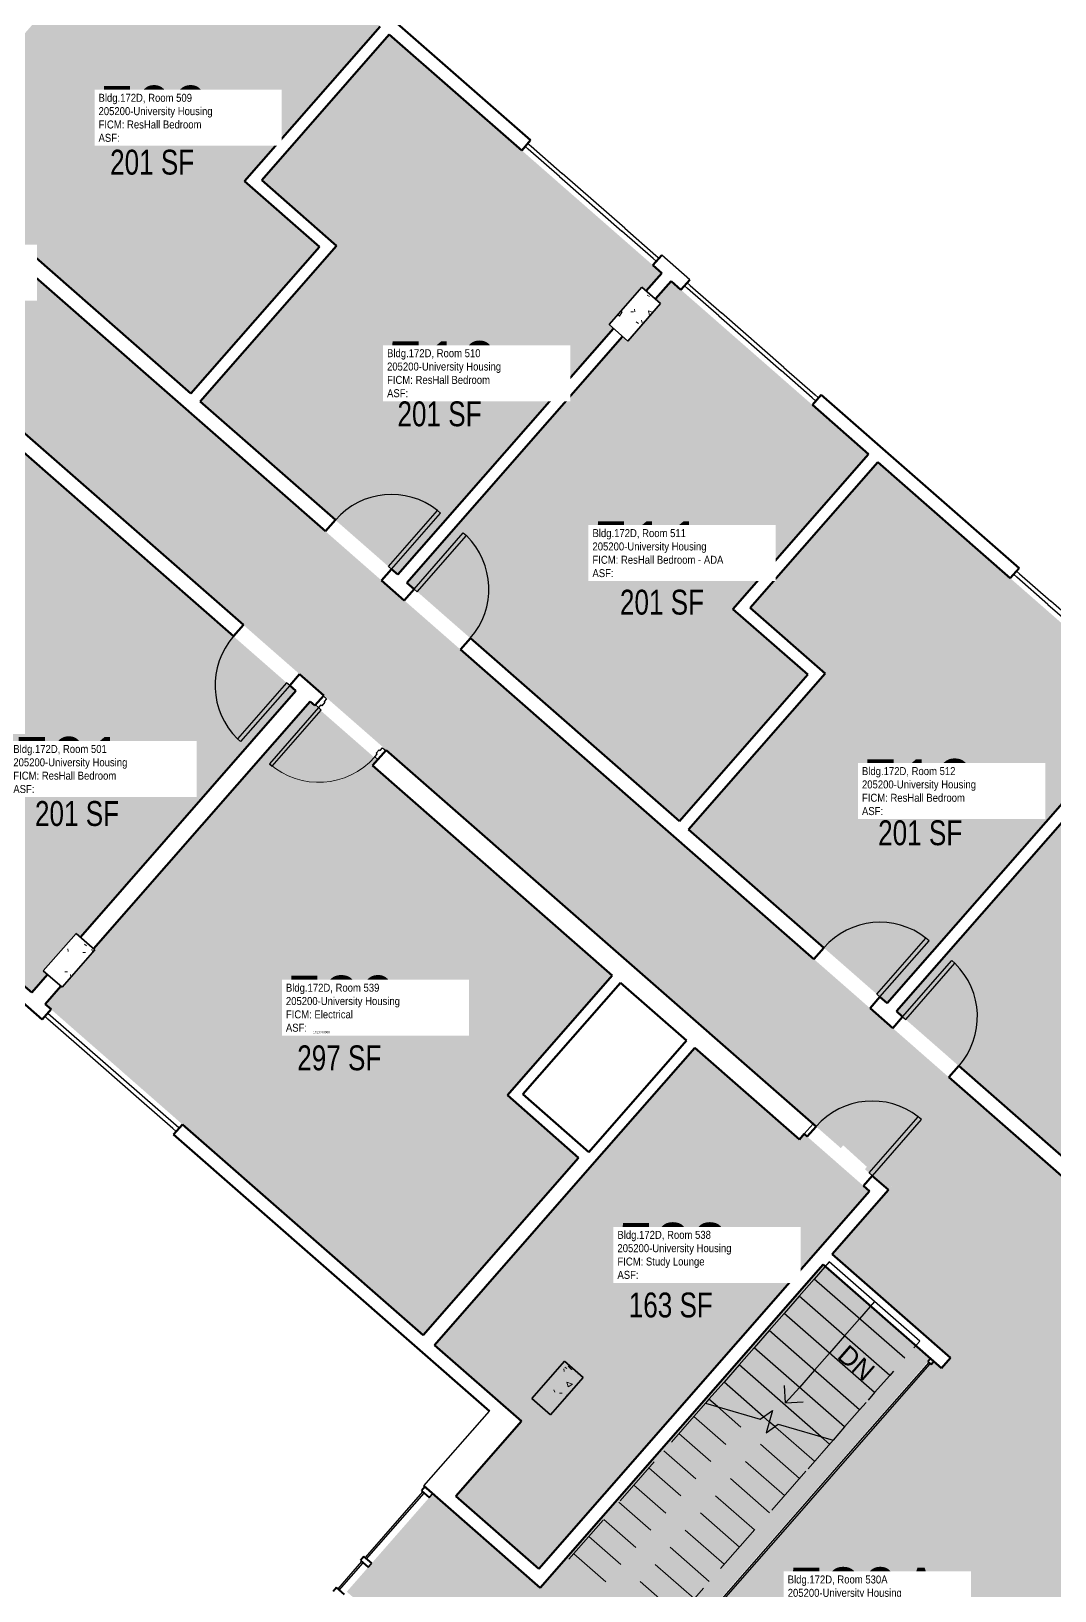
# Model space of a CAD drawing. Extents: x 69237155 to 69239788, y 27657308 to 27659623.
# Drawn here: x 69237893 to 69238387, y 27658355 to 27659107 of the extents above; entities that cross this region are included whole.
import ezdxf
from ezdxf.enums import TextEntityAlignment as Align

# ---------------------------------------------------------------- set-up
doc = ezdxf.new("R2010")
doc.units = 0
doc.header["$LTSCALE"] = 100
doc.header["$MEASUREMENT"] = 0
doc.linetypes.add('DASHED2', pattern=[0.375, 0.25, -0.125])
for name, color, linetype in [('A-COLS', 5, 'CONTINUOUS'), ('A-DOOR', 2, 'CONTINUOUS'), ('A-FLOR', 3, 'CONTINUOUS'), ('A-GLAZ', 1, 'CONTINUOUS'), ('A-IDEN-RNUM', 7, 'CONTINUOUS'), ('A-IDEN-SNUM', 4, 'CONTINUOUS'), ('A-IDEN-VNUM', 4, 'CONTINUOUS'), ('A-WALL', 5, 'CONTINUOUS'), ('AREA-TEXT', 3, 'CONTINUOUS'), ('Rooms-Category-Color', 7, 'CONTINUOUS'), ('Rooms-College-Color', 7, 'CONTINUOUS'), ('Rooms-Department-Color', 7, 'CONTINUOUS'), ('Rooms-Division-Color', 7, 'CONTINUOUS'), ('Rooms-Information', 7, 'CONTINUOUS')]:
    doc.layers.add(name, color=color, linetype=linetype)
doc.styles.add('Arial', font='arial.ttf')
doc.styles.add('CP_AREA', font='arial.ttf', dxfattribs={"height": 15})
doc.styles.add('CP_ROOMSNUMBER', font='arial.ttf', dxfattribs={"height": 1})
doc.styles.add('CP_ROOMVNUMBER', font='arial.ttf', dxfattribs={"width": 0.85, "height": 0.075})
pattern_1 = [(8.793, (69237985.663, 27658391.619), (19.1337, -19.9577), [2.88, -31.68]), (313.793, (69237985.663, 27658391.62), (15.0201, 25.2405), [2.304, -25.344]), (59.244, (69237987.258, 27658389.956), (34.1539, 5.2822), [2.448, -26.924]), (4.977, (69237990.723, 27658397.397), (26.6445, -31.7803), [4.32, -47.52]), (55.429, (69237992.943, 27658394.75), (51.6444, 4.4977), [3.671, -40.386]), (309.977, (69237990.723, 27658397.397), (51.6445, 4.4976), [3.456, -38.016]), (339.793, (69237992.347, 27658393.423), (7.059, -26.7316), [2.88, -31.68]), (284.793, (69237992.347, 27658393.423), (25.3737, 14.794), [2.304, -25.344]), (30.244, (69237992.935, 27658391.194), (32.4325, -11.9383), [2.448, -26.924]), (356.293, (69237985.6635, 27658391.619), (8.77226, 9.3093), [1.267, -23.77, 1.267, -24.461, -25.44]), (356.293, (69237985.6635, 27658391.619), (8.77226, 9.3093), [-50.765, 1.267, -24.173]), (326.293, (69237985.663, 27658391.619), (17.5771, 4.7394), [1.267, -13.402, 1.267, -23.194, -9.696]), (326.293, (69237985.663, 27658391.619), (17.5771, 4.7394), [-39.13, 1.267, -8.429]), (286.293, (69237979.221, 27658397.26), (14.85184, -14.15585), [1.267, -8.333, 1.267, -28.685, -39.744]), (286.293, (69237979.221, 27658397.26), (14.85184, -14.15585), [-39.552, 1.267, -38.477]), (276.293, (69237976.332, 27658399.79), (19.3809, -11.8611), [1.267, -11.213, 1.267, -18.624, -28.224]), (276.293, (69237976.332, 27658399.79), (19.3809, -11.8611), [-32.371, 1.267, -26.957])]

# ---------------------------------------------------------------- blocks, each defined once
blk = doc.blocks.new('08_Single-Flush - 08 Door_Single-Flush  3_-0_ x 7_-0_ - 45 MIN-2697103-LEVEL 5')
at = {"layer": 'A-DOOR', "color": 7}
for p, q in [((16, 3.25), (16, 39.19)), ((18, 39.19), (16, 39.19)), ((18, 3.25), (18, 39.19)), ((18, 3.25), (16, 3.25))]:
    blk.add_line(p, q, dxfattribs=at)
at = {"layer": 'A-DOOR', "lineweight": 25}
blk.add_arc((18, 3.25), 36, 93.18474, 180, dxfattribs=at)
blk = doc.blocks.new('Single-Flush - 36_ x 84_-5934727-LEVEL 5')
at = {"layer": 'A-DOOR', "color": 7}
for p, q in [((16, -3.62), (16, -39.64)), ((18, -3.62), (16, -3.62)), ((18, -3.62), (18, -39.64)), ((18, -39.64), (16, -39.64))]:
    blk.add_line(p, q, dxfattribs=at)
at = {"layer": 'A-DOOR', "lineweight": 25}
blk.add_arc((18, -3.62), 36.07, 180, 266.82115, dxfattribs=at)
blk = doc.blocks.new('08_Single-Flush - 08 Door_Single-Flush  3_-0_ x 7_-0_-5934603-LEVEL 5')
at = {"layer": 'A-DOOR', "color": 7}
for p, q in [((16, 3.62), (16, 39.57)), ((18, 39.57), (16, 39.57)), ((18, 3.62), (18, 39.57)), ((18, 3.62), (16, 3.62))]:
    blk.add_line(p, q, dxfattribs=at)
at = {"layer": 'A-DOOR', "lineweight": 25}
blk.add_arc((18, 3.62), 36, 93.18474, 180, dxfattribs=at)
blk = doc.blocks.new('08_Single-Flush - 08 Door_Single-Flush  3_-0_ x 7_-0_-5934602-LEVEL 5')
at = {"layer": 'A-DOOR', "color": 7}
for p, q in [((16, -3.62), (16, -39.57)), ((18, -3.62), (16, -3.62)), ((18, -3.62), (18, -39.57)), ((18, -39.57), (16, -39.57))]:
    blk.add_line(p, q, dxfattribs=at)
at = {"layer": 'A-DOOR', "lineweight": 25}
blk.add_arc((18, -3.62), 36, 180, 266.81526, dxfattribs=at)

msp = doc.modelspace()

# ---------------------------------------------------------------- hatches: boundary and pattern name
at = {"layer": 'A-COLS', "lineweight": 5}
h = msp.add_hatch(dxfattribs=at)
h.set_pattern_fill('FP_14', color=256, angle=-41.2071, style=0, pattern_type=2)
h.set_pattern_definition([(8.793, (69237985.663, 27658391.618), (19.1337, -19.9577), [2.88, -31.68]), (313.793, (69237985.663, 27658391.618), (15.0201, 25.2405), [2.304, -25.344]), (59.244, (69237987.257, 27658389.955), (34.1539, 5.2822), [2.448, -26.924]), (4.977, (69237990.723, 27658397.396), (26.6445, -31.7803), [4.32, -47.52]), (55.429, (69237992.943, 27658394.748), (51.6444, 4.4977), [3.671, -40.386]), (309.977, (69237990.723, 27658397.396), (51.6445, 4.4976), [3.456, -38.016]), (339.793, (69237992.347, 27658393.422), (7.059, -26.7316), [2.88, -31.68]), (284.793, (69237992.347, 27658393.422), (25.3737, 14.7939), [2.304, -25.344]), (30.244, (69237992.935, 27658391.195), (32.4325, -11.9383), [2.448, -26.924]), (356.2929, (69237985.663, 27658391.618), (8.77226, 9.3093), [1.267, -23.77, 1.267, -24.461, -25.44]), (356.2929, (69237985.663, 27658391.618), (8.77226, 9.3093), [-50.765, 1.267, -24.173]), (326.293, (69237985.663, 27658391.618), (17.57708, 4.7394), [1.267, -13.402, 1.267, -23.194, -9.696]), (326.293, (69237985.663, 27658391.618), (17.57708, 4.7394), [-39.13, 1.267, -8.429]), (286.2929, (69237979.221, 27658397.26), (14.85184, -14.15585), [1.267, -8.333, 1.267, -28.685, -39.744]), (286.2929, (69237979.221, 27658397.26), (14.85184, -14.15585), [-39.552, 1.267, -38.477]), (276.293, (69237976.332, 27658399.79), (19.3809, -11.8611), [1.267, -11.213, 1.267, -18.624, -28.224]), (276.293, (69237976.332, 27658399.79), (19.3809, -11.8611), [-32.371, 1.267, -26.957])])
h.paths.add_polyline_path([(69238181.04, 27658957.4), (69238196.85, 27658975.46), (69238187.82, 27658983.36), (69238172.01, 27658965.31), (69238178.5, 27658959.62)], flags=0)
h = msp.add_hatch(dxfattribs=at)
h.set_pattern_fill('FP_22', color=256, angle=-41.2071, style=0, pattern_type=2)
h.set_pattern_definition(pattern_1)
h.paths.add_polyline_path([(69237899.24, 27658653.79), (69237908.26, 27658645.89), (69237924.08, 27658663.95), (69237915.05, 27658671.85), (69237902.93, 27658658.01)], flags=0)
h = msp.add_hatch(dxfattribs=at)
h.set_pattern_fill('FP_5', color=256, angle=-41.2071, style=0, pattern_type=2)
h.set_pattern_definition(pattern_1)
h.paths.add_polyline_path([(69238137.35, 27658445.29), (69238143.74, 27658439.69), (69238159.56, 27658457.75), (69238150.53, 27658465.65), (69238134.72, 27658447.6)], flags=0)
at = {"layer": 'Rooms-Category-Color', "true_color": 0xadadad}
for points in [[(69237385.3, 27659355.04), (69237386.29, 27659354.18), (69237439.56, 27659307.53), (69237548.27, 27659212.34), (69237566.33, 27659196.53), (69237674.81, 27659101.54), (69237788.27, 27659002.18), (69237793.02, 27658998.03), (69237892.2, 27658911.17), (69238025.77, 27658794.21), (69238028.26, 27658792.03), (69238029.01, 27658791.37), (69238064.56, 27658760.25), (69238182.1, 27658657.32), (69238217.94, 27658625.94), (69238270.32, 27658580.07), (69238283.72, 27658568.34), (69238284.88, 27658569.69), (69238296.3, 27658559.3), (69238295.34, 27658558.16), (69238306.72, 27658548.2), (69238346.25, 27658593.35), (69238303.51, 27658630.78), (69238203.35, 27658718.48), (69238067.56, 27658837.39), (69237967.85, 27658924.7), (69237836.57, 27659039.65), (69237836.36, 27659039.83), (69237836.36, 27659039.83), (69237832.03, 27659043.61), (69237732.39, 27659130.87), (69237596.83, 27659249.57), (69237478.85, 27659352.88), (69237411.94, 27659411.47), (69237372.84, 27659366.81), (69237372.41, 27659366.33)], [(69238082.37, 27658478.14), (69238157.32, 27658563.73), (69238122.99, 27658593.8), (69238173.54, 27658651.53), (69238057.97, 27658752.72), (69238060.28, 27658755.36), (69238027.93, 27658783.68), (69238027.39, 27658783.07), (69237923.51, 27658664.44), (69237924.08, 27658663.95), (69237908.26, 27658645.89), (69237907.7, 27658646.38), (69237900.12, 27658637.73)], [(69238346.25, 27658593.35), (69238304.58, 27658545.75), (69238279.52, 27658517.14), (69238332.06, 27658471.13), (69238336.57, 27658467.18), (69238332.29, 27658462.29), (69238327.78, 27658466.24), (69238150.66, 27658262.45), (69238154.42, 27658259.16), (69238150.14, 27658254.27), (69238041.26, 27658349.6), (69237980.21, 27658279.88), (69237987.17, 27658273.79), (69237966.09, 27658249.72), (69237990.16, 27658228.63), (69237984.07, 27658221.68), (69238131.83, 27658092.29), (69238137.93, 27658099.25), (69238168.63, 27658072.36), (69238193.37, 27658092.24), (69238191.81, 27658094.19), (69238258.88, 27658148.1), (69238257.31, 27658150.05), (69238417.05, 27658278.45), (69238420.19, 27658274.56), (69238438.49, 27658289.27), (69238436.93, 27658291.22), (69238469.66, 27658317.53), (69238427, 27658370.61), (69238726.65, 27658611.48), (69238652.25, 27658703.44), (69238605.4, 27658665.78), (69238605.6, 27658665.53), (69238572.22, 27658638.71), (69238548.15, 27658659.79), (69238427.6, 27658522.12)], [(69238149.15, 27658263.77), (69238327.02, 27658466.9), (69238275.24, 27658512.25), (69238138.77, 27658356.4), (69238086.95, 27658401.78), (69238045.54, 27658354.49)]]:
    msp.add_hatch(color=253, dxfattribs=at).paths.add_polyline_path(points)
at = {"layer": 'Rooms-Category-Color', "true_color": 0x728ef3}
for points in [[(69237966.33, 27659192.52), (69237958.79, 27659183.91), (69237961.37, 27659181.65), (69237945.56, 27659163.6), (69237942.98, 27659165.86), (69237839.03, 27659047.14), (69237970.41, 27658932.09), (69238032.34, 27659002.81), (69237996.23, 27659034.43), (69238061.61, 27659109.09)], [(69238066.03, 27659105.22), (69238004.52, 27659034.98), (69238040.63, 27659003.36), (69237974.83, 27658928.22), (69238070.12, 27658844.78), (69238174.08, 27658963.49), (69238172.01, 27658965.31), (69238187.82, 27658983.36), (69238189.89, 27658981.55), (69238197.43, 27658990.16)], [(69238196.85, 27658975.46), (69238181.04, 27658957.4), (69238178.5, 27658959.62), (69238074.54, 27658840.91), (69238205.92, 27658725.87), (69238267.85, 27658796.59), (69238231.73, 27658828.21), (69238297.11, 27658902.87), (69238201.85, 27658986.29), (69238194.31, 27658977.68)], [(69237901.31, 27658651.98), (69237899.24, 27658653.79), (69237915.05, 27658671.85), (69237917.12, 27658670.04), (69238021.04, 27658788.72), (69237889.64, 27658903.78), (69237827.96, 27658833.35), (69237864.07, 27658801.72), (69237798.44, 27658726.77), (69237893.73, 27658643.33)], [(69238306.08, 27658638.17), (69238410.03, 27658756.88), (69238407.49, 27658759.11), (69238423.3, 27658777.16), (69238425.84, 27658774.94), (69238433.38, 27658783.55), (69238301.53, 27658899), (69238240.02, 27658828.76), (69238276.14, 27658797.13), (69238210.34, 27658722)], [(69238414.45, 27658753.01), (69238310.5, 27658634.29), (69238351.03, 27658598.8), (69238423.35, 27658535.48), (69238539.08, 27658667.65), (69238543.08, 27658672.21), (69238550.65, 27658680.86), (69238437.8, 27658779.68), (69238430.26, 27658771.07), (69238432.33, 27658769.26), (69238416.52, 27658751.2)], [(69238272.49, 27658518.97), (69238297.55, 27658547.59), (69238291.06, 27658553.27), (69238279.44, 27658563.45), (69238266.04, 27658575.18), (69238263.73, 27658572.55), (69238213.33, 27658616.69), (69238164.51, 27658560.93), (69238162.77, 27658558.95), (69238162.74, 27658558.91), (69238087.83, 27658473.37), (69238129.77, 27658436.64), (69238098.19, 27658400.58), (69238138.16, 27658365.57), (69238268.23, 27658514.11)]]:
    msp.add_hatch(color=171, dxfattribs=at).paths.add_polyline_path(points)
at = {"layer": 'Rooms-College-Color', "true_color": 0xadadad}
for points in [[(69237385.3, 27659355.04), (69237386.29, 27659354.18), (69237439.56, 27659307.53), (69237548.27, 27659212.34), (69237566.33, 27659196.53), (69237674.81, 27659101.54), (69237788.27, 27659002.18), (69237793.02, 27658998.03), (69237892.2, 27658911.17), (69238025.77, 27658794.21), (69238028.26, 27658792.03), (69238029.01, 27658791.37), (69238064.56, 27658760.25), (69238182.1, 27658657.32), (69238217.94, 27658625.94), (69238270.32, 27658580.07), (69238283.72, 27658568.34), (69238284.88, 27658569.69), (69238296.3, 27658559.3), (69238295.34, 27658558.16), (69238306.72, 27658548.2), (69238346.25, 27658593.35), (69238303.51, 27658630.78), (69238203.35, 27658718.48), (69238067.56, 27658837.39), (69237967.85, 27658924.7), (69237836.57, 27659039.65), (69237836.36, 27659039.83), (69237836.36, 27659039.83), (69237832.03, 27659043.61), (69237732.39, 27659130.87), (69237596.83, 27659249.57), (69237478.85, 27659352.88), (69237411.94, 27659411.47), (69237372.84, 27659366.81), (69237372.41, 27659366.33)], [(69237966.33, 27659192.52), (69237958.79, 27659183.91), (69237961.37, 27659181.65), (69237945.56, 27659163.6), (69237942.98, 27659165.86), (69237839.03, 27659047.14), (69237970.41, 27658932.09), (69238032.34, 27659002.81), (69237996.23, 27659034.43), (69238061.61, 27659109.09)], [(69238066.03, 27659105.22), (69238004.52, 27659034.98), (69238040.63, 27659003.36), (69237974.83, 27658928.22), (69238070.12, 27658844.78), (69238174.08, 27658963.49), (69238172.01, 27658965.31), (69238187.82, 27658983.36), (69238189.89, 27658981.55), (69238197.43, 27658990.16)], [(69238196.85, 27658975.46), (69238181.04, 27658957.4), (69238178.5, 27658959.62), (69238074.54, 27658840.91), (69238205.92, 27658725.87), (69238267.85, 27658796.59), (69238231.73, 27658828.21), (69238297.11, 27658902.87), (69238201.85, 27658986.29), (69238194.31, 27658977.68)], [(69237901.31, 27658651.98), (69237899.24, 27658653.79), (69237915.05, 27658671.85), (69237917.12, 27658670.04), (69238021.04, 27658788.72), (69237889.64, 27658903.78), (69237827.96, 27658833.35), (69237864.07, 27658801.72), (69237798.44, 27658726.77), (69237893.73, 27658643.33)], [(69238306.08, 27658638.17), (69238410.03, 27658756.88), (69238407.49, 27658759.11), (69238423.3, 27658777.16), (69238425.84, 27658774.94), (69238433.38, 27658783.55), (69238301.53, 27658899), (69238240.02, 27658828.76), (69238276.14, 27658797.13), (69238210.34, 27658722)], [(69238082.37, 27658478.14), (69238157.32, 27658563.73), (69238122.99, 27658593.8), (69238173.54, 27658651.53), (69238057.97, 27658752.72), (69238060.28, 27658755.36), (69238027.93, 27658783.68), (69238027.39, 27658783.07), (69237923.51, 27658664.44), (69237924.08, 27658663.95), (69237908.26, 27658645.89), (69237907.7, 27658646.38), (69237900.12, 27658637.73)], [(69238414.45, 27658753.01), (69238310.5, 27658634.29), (69238351.03, 27658598.8), (69238423.35, 27658535.48), (69238539.08, 27658667.65), (69238543.08, 27658672.21), (69238550.65, 27658680.86), (69238437.8, 27658779.68), (69238430.26, 27658771.07), (69238432.33, 27658769.26), (69238416.52, 27658751.2)], [(69238346.25, 27658593.35), (69238304.58, 27658545.75), (69238279.52, 27658517.14), (69238332.06, 27658471.13), (69238336.57, 27658467.18), (69238332.29, 27658462.29), (69238327.78, 27658466.24), (69238150.66, 27658262.45), (69238154.42, 27658259.16), (69238150.14, 27658254.27), (69238041.26, 27658349.6), (69237980.21, 27658279.88), (69237987.17, 27658273.79), (69237966.09, 27658249.72), (69237990.16, 27658228.63), (69237984.07, 27658221.68), (69238131.83, 27658092.29), (69238137.93, 27658099.25), (69238168.63, 27658072.36), (69238193.37, 27658092.24), (69238191.81, 27658094.19), (69238258.88, 27658148.1), (69238257.31, 27658150.05), (69238417.05, 27658278.45), (69238420.19, 27658274.56), (69238438.49, 27658289.27), (69238436.93, 27658291.22), (69238469.66, 27658317.53), (69238427, 27658370.61), (69238726.65, 27658611.48), (69238652.25, 27658703.44), (69238605.4, 27658665.78), (69238605.6, 27658665.53), (69238572.22, 27658638.71), (69238548.15, 27658659.79), (69238427.6, 27658522.12)], [(69238272.49, 27658518.97), (69238297.55, 27658547.59), (69238291.06, 27658553.27), (69238279.44, 27658563.45), (69238266.04, 27658575.18), (69238263.73, 27658572.55), (69238213.33, 27658616.69), (69238164.51, 27658560.93), (69238162.77, 27658558.95), (69238162.74, 27658558.91), (69238087.83, 27658473.37), (69238129.77, 27658436.64), (69238098.19, 27658400.58), (69238138.16, 27658365.57), (69238268.23, 27658514.11)], [(69238149.15, 27658263.77), (69238327.02, 27658466.9), (69238275.24, 27658512.25), (69238138.77, 27658356.4), (69238086.95, 27658401.78), (69238045.54, 27658354.49)]]:
    msp.add_hatch(color=253, dxfattribs=at).paths.add_polyline_path(points)
at = {"layer": 'Rooms-Department-Color', "true_color": 0xacacac}
for points in [[(69237385.3, 27659355.04), (69237386.29, 27659354.18), (69237439.56, 27659307.53), (69237548.27, 27659212.34), (69237566.33, 27659196.53), (69237674.81, 27659101.54), (69237788.27, 27659002.18), (69237793.02, 27658998.03), (69237892.2, 27658911.17), (69238025.77, 27658794.21), (69238028.26, 27658792.03), (69238029.01, 27658791.37), (69238064.56, 27658760.25), (69238182.1, 27658657.32), (69238217.94, 27658625.94), (69238270.32, 27658580.07), (69238283.72, 27658568.34), (69238284.88, 27658569.69), (69238296.3, 27658559.3), (69238295.34, 27658558.16), (69238306.72, 27658548.2), (69238346.25, 27658593.35), (69238303.51, 27658630.78), (69238203.35, 27658718.48), (69238067.56, 27658837.39), (69237967.85, 27658924.7), (69237836.57, 27659039.65), (69237836.36, 27659039.83), (69237836.36, 27659039.83), (69237832.03, 27659043.61), (69237732.39, 27659130.87), (69237596.83, 27659249.57), (69237478.85, 27659352.88), (69237411.94, 27659411.47), (69237372.84, 27659366.81), (69237372.41, 27659366.33)], [(69238082.37, 27658478.14), (69238157.32, 27658563.73), (69238122.99, 27658593.8), (69238173.54, 27658651.53), (69238057.97, 27658752.72), (69238060.28, 27658755.36), (69238027.93, 27658783.68), (69238027.39, 27658783.07), (69237923.51, 27658664.44), (69237924.08, 27658663.95), (69237908.26, 27658645.89), (69237907.7, 27658646.38), (69237900.12, 27658637.73)], [(69238346.25, 27658593.35), (69238304.58, 27658545.75), (69238279.52, 27658517.14), (69238332.06, 27658471.13), (69238336.57, 27658467.18), (69238332.29, 27658462.29), (69238327.78, 27658466.24), (69238150.66, 27658262.45), (69238154.42, 27658259.16), (69238150.14, 27658254.27), (69238041.26, 27658349.6), (69237980.21, 27658279.88), (69237987.17, 27658273.79), (69237966.09, 27658249.72), (69237990.16, 27658228.63), (69237984.07, 27658221.68), (69238131.83, 27658092.29), (69238137.93, 27658099.25), (69238168.63, 27658072.36), (69238193.37, 27658092.24), (69238191.81, 27658094.19), (69238258.88, 27658148.1), (69238257.31, 27658150.05), (69238417.05, 27658278.45), (69238420.19, 27658274.56), (69238438.49, 27658289.27), (69238436.93, 27658291.22), (69238469.66, 27658317.53), (69238427, 27658370.61), (69238726.65, 27658611.48), (69238652.25, 27658703.44), (69238605.4, 27658665.78), (69238605.6, 27658665.53), (69238572.22, 27658638.71), (69238548.15, 27658659.79), (69238427.6, 27658522.12)], [(69238149.15, 27658263.77), (69238327.02, 27658466.9), (69238275.24, 27658512.25), (69238138.77, 27658356.4), (69238086.95, 27658401.78), (69238045.54, 27658354.49)]]:
    msp.add_hatch(color=253, dxfattribs=at).paths.add_polyline_path(points)
at = {"layer": 'Rooms-Department-Color', "true_color": 0x604aed}
for points in [[(69237966.33, 27659192.52), (69237958.79, 27659183.91), (69237961.37, 27659181.65), (69237945.56, 27659163.6), (69237942.98, 27659165.86), (69237839.03, 27659047.14), (69237970.41, 27658932.09), (69238032.34, 27659002.81), (69237996.23, 27659034.43), (69238061.61, 27659109.09)], [(69238066.03, 27659105.22), (69238004.52, 27659034.98), (69238040.63, 27659003.36), (69237974.83, 27658928.22), (69238070.12, 27658844.78), (69238174.08, 27658963.49), (69238172.01, 27658965.31), (69238187.82, 27658983.36), (69238189.89, 27658981.55), (69238197.43, 27658990.16)], [(69238196.85, 27658975.46), (69238181.04, 27658957.4), (69238178.5, 27658959.62), (69238074.54, 27658840.91), (69238205.92, 27658725.87), (69238267.85, 27658796.59), (69238231.73, 27658828.21), (69238297.11, 27658902.87), (69238201.85, 27658986.29), (69238194.31, 27658977.68)], [(69237901.31, 27658651.98), (69237899.24, 27658653.79), (69237915.05, 27658671.85), (69237917.12, 27658670.04), (69238021.04, 27658788.72), (69237889.64, 27658903.78), (69237827.96, 27658833.35), (69237864.07, 27658801.72), (69237798.44, 27658726.77), (69237893.73, 27658643.33)], [(69238306.08, 27658638.17), (69238410.03, 27658756.88), (69238407.49, 27658759.11), (69238423.3, 27658777.16), (69238425.84, 27658774.94), (69238433.38, 27658783.55), (69238301.53, 27658899), (69238240.02, 27658828.76), (69238276.14, 27658797.13), (69238210.34, 27658722)], [(69238414.45, 27658753.01), (69238310.5, 27658634.29), (69238351.03, 27658598.8), (69238423.35, 27658535.48), (69238539.08, 27658667.65), (69238543.08, 27658672.21), (69238550.65, 27658680.86), (69238437.8, 27658779.68), (69238430.26, 27658771.07), (69238432.33, 27658769.26), (69238416.52, 27658751.2)], [(69238272.49, 27658518.97), (69238297.55, 27658547.59), (69238291.06, 27658553.27), (69238279.44, 27658563.45), (69238266.04, 27658575.18), (69238263.73, 27658572.55), (69238213.33, 27658616.69), (69238164.51, 27658560.93), (69238162.77, 27658558.95), (69238162.74, 27658558.91), (69238087.83, 27658473.37), (69238129.77, 27658436.64), (69238098.19, 27658400.58), (69238138.16, 27658365.57), (69238268.23, 27658514.11)]]:
    msp.add_hatch(color=173, dxfattribs=at).paths.add_polyline_path(points)
at = {"layer": 'Rooms-Division-Color', "true_color": 0xadadad}
for points in [[(69237385.3, 27659355.04), (69237386.29, 27659354.18), (69237439.56, 27659307.53), (69237548.27, 27659212.34), (69237566.33, 27659196.53), (69237674.81, 27659101.54), (69237788.27, 27659002.18), (69237793.02, 27658998.03), (69237892.2, 27658911.17), (69238025.77, 27658794.21), (69238028.26, 27658792.03), (69238029.01, 27658791.37), (69238064.56, 27658760.25), (69238182.1, 27658657.32), (69238217.94, 27658625.94), (69238270.32, 27658580.07), (69238283.72, 27658568.34), (69238284.88, 27658569.69), (69238296.3, 27658559.3), (69238295.34, 27658558.16), (69238306.72, 27658548.2), (69238346.25, 27658593.35), (69238303.51, 27658630.78), (69238203.35, 27658718.48), (69238067.56, 27658837.39), (69237967.85, 27658924.7), (69237836.57, 27659039.65), (69237836.36, 27659039.83), (69237836.36, 27659039.83), (69237832.03, 27659043.61), (69237732.39, 27659130.87), (69237596.83, 27659249.57), (69237478.85, 27659352.88), (69237411.94, 27659411.47), (69237372.84, 27659366.81), (69237372.41, 27659366.33)], [(69238082.37, 27658478.14), (69238157.32, 27658563.73), (69238122.99, 27658593.8), (69238173.54, 27658651.53), (69238057.97, 27658752.72), (69238060.28, 27658755.36), (69238027.93, 27658783.68), (69238027.39, 27658783.07), (69237923.51, 27658664.44), (69237924.08, 27658663.95), (69237908.26, 27658645.89), (69237907.7, 27658646.38), (69237900.12, 27658637.73)], [(69238346.25, 27658593.35), (69238304.58, 27658545.75), (69238279.52, 27658517.14), (69238332.06, 27658471.13), (69238336.57, 27658467.18), (69238332.29, 27658462.29), (69238327.78, 27658466.24), (69238150.66, 27658262.45), (69238154.42, 27658259.16), (69238150.14, 27658254.27), (69238041.26, 27658349.6), (69237980.21, 27658279.88), (69237987.17, 27658273.79), (69237966.09, 27658249.72), (69237990.16, 27658228.63), (69237984.07, 27658221.68), (69238131.83, 27658092.29), (69238137.93, 27658099.25), (69238168.63, 27658072.36), (69238193.37, 27658092.24), (69238191.81, 27658094.19), (69238258.88, 27658148.1), (69238257.31, 27658150.05), (69238417.05, 27658278.45), (69238420.19, 27658274.56), (69238438.49, 27658289.27), (69238436.93, 27658291.22), (69238469.66, 27658317.53), (69238427, 27658370.61), (69238726.65, 27658611.48), (69238652.25, 27658703.44), (69238605.4, 27658665.78), (69238605.6, 27658665.53), (69238572.22, 27658638.71), (69238548.15, 27658659.79), (69238427.6, 27658522.12)], [(69238149.15, 27658263.77), (69238327.02, 27658466.9), (69238275.24, 27658512.25), (69238138.77, 27658356.4), (69238086.95, 27658401.78), (69238045.54, 27658354.49)]]:
    msp.add_hatch(color=253, dxfattribs=at).paths.add_polyline_path(points)
at = {"layer": 'Rooms-Division-Color', "true_color": 0x604aed}
for points in [[(69237966.33, 27659192.52), (69237958.79, 27659183.91), (69237961.37, 27659181.65), (69237945.56, 27659163.6), (69237942.98, 27659165.86), (69237839.03, 27659047.14), (69237970.41, 27658932.09), (69238032.34, 27659002.81), (69237996.23, 27659034.43), (69238061.61, 27659109.09)], [(69238066.03, 27659105.22), (69238004.52, 27659034.98), (69238040.63, 27659003.36), (69237974.83, 27658928.22), (69238070.12, 27658844.78), (69238174.08, 27658963.49), (69238172.01, 27658965.31), (69238187.82, 27658983.36), (69238189.89, 27658981.55), (69238197.43, 27658990.16)], [(69238196.85, 27658975.46), (69238181.04, 27658957.4), (69238178.5, 27658959.62), (69238074.54, 27658840.91), (69238205.92, 27658725.87), (69238267.85, 27658796.59), (69238231.73, 27658828.21), (69238297.11, 27658902.87), (69238201.85, 27658986.29), (69238194.31, 27658977.68)], [(69237901.31, 27658651.98), (69237899.24, 27658653.79), (69237915.05, 27658671.85), (69237917.12, 27658670.04), (69238021.04, 27658788.72), (69237889.64, 27658903.78), (69237827.96, 27658833.35), (69237864.07, 27658801.72), (69237798.44, 27658726.77), (69237893.73, 27658643.33)], [(69238306.08, 27658638.17), (69238410.03, 27658756.88), (69238407.49, 27658759.11), (69238423.3, 27658777.16), (69238425.84, 27658774.94), (69238433.38, 27658783.55), (69238301.53, 27658899), (69238240.02, 27658828.76), (69238276.14, 27658797.13), (69238210.34, 27658722)], [(69238414.45, 27658753.01), (69238310.5, 27658634.29), (69238351.03, 27658598.8), (69238423.35, 27658535.48), (69238539.08, 27658667.65), (69238543.08, 27658672.21), (69238550.65, 27658680.86), (69238437.8, 27658779.68), (69238430.26, 27658771.07), (69238432.33, 27658769.26), (69238416.52, 27658751.2)], [(69238272.49, 27658518.97), (69238297.55, 27658547.59), (69238291.06, 27658553.27), (69238279.44, 27658563.45), (69238266.04, 27658575.18), (69238263.73, 27658572.55), (69238213.33, 27658616.69), (69238164.51, 27658560.93), (69238162.77, 27658558.95), (69238162.74, 27658558.91), (69238087.83, 27658473.37), (69238129.77, 27658436.64), (69238098.19, 27658400.58), (69238138.16, 27658365.57), (69238268.23, 27658514.11)]]:
    msp.add_hatch(color=173, dxfattribs=at).paths.add_polyline_path(points)

# ---------------------------------------------------------------- linework, layer by layer
at = {"layer": 'A-COLS', "lineweight": 35}
for p, q in [((69238187.82, 27658983.36), (69238172.01, 27658965.31)), ((69238196.85, 27658975.46), (69238187.82, 27658983.36)), ((69238181.04, 27658957.4), (69238196.85, 27658975.46)), ((69238172.01, 27658965.31), (69238181.04, 27658957.4)), ((69237915.05, 27658671.85), (69237899.24, 27658653.79)), ((69237924.08, 27658663.95), (69237915.05, 27658671.85)), ((69237908.26, 27658645.89), (69237924.08, 27658663.95)), ((69237899.24, 27658653.79), (69237908.26, 27658645.89)), ((69238150.53, 27658465.65), (69238134.72, 27658447.6)), ((69238159.56, 27658457.75), (69238150.53, 27658465.65)), ((69238143.74, 27658439.69), (69238159.56, 27658457.75)), ((69238134.72, 27658447.6), (69238143.74, 27658439.69))]:
    msp.add_line(p, q, dxfattribs=at)
at = {"layer": 'A-DOOR'}
for p, q in [((69238034.22, 27658786.32), (69238035.72, 27658785)), ((69238035.72, 27658785), (69238034.57, 27658783.68)), ((69238031.94, 27658780.67), (69238008.22, 27658753.59)), ((69238009.54, 27658752.44), (69238033.25, 27658779.52)), ((69238031.94, 27658780.67), (69238030.43, 27658781.99)), ((69238033.09, 27658781.99), (69238031.94, 27658780.67)), ((69238033.25, 27658779.52), (69238031.94, 27658780.67)), ((69238033.56, 27658781.58), (69238033.09, 27658781.99)), ((69238035.04, 27658783.27), (69238033.56, 27658781.58)), ((69238034.57, 27658783.68), (69238035.04, 27658783.27)), ((69238059.02, 27658756.96), (69238060.17, 27658758.27)), ((69238060.52, 27658755.64), (69238059.02, 27658756.96)), ((69238059.7, 27658758.69), (69238061.18, 27658760.38)), ((69238060.17, 27658758.27), (69238059.7, 27658758.69)), ((69238061.18, 27658760.38), (69238061.65, 27658759.97)), ((69238061.65, 27658759.97), (69238062.81, 27658761.28)), ((69238062.81, 27658761.28), (69238064.31, 27658759.97)), ((69238008.22, 27658753.59), (69238009.54, 27658752.44))]:
    msp.add_line(p, q, dxfattribs=at)
at = {"layer": 'A-DOOR', "lineweight": 5}
msp.add_arc((69238031.94, 27658780.67), 36, 228.7929, 318.7929, dxfattribs=at)
at = {"layer": 'A-FLOR'}
for p, q in [((69238278.13, 27658513.5), (69238270.89, 27658505.23)), ((69238321.77, 27658475.29), (69238278.13, 27658513.5)), ((69238270.89, 27658505.23), (69238263.64, 27658496.95)), ((69238314.52, 27658467.02), (69238270.89, 27658505.23)), ((69238263.64, 27658496.95), (69238256.39, 27658488.67)), ((69238307.27, 27658458.74), (69238263.64, 27658496.95)), ((69238299.95, 27658494.4), (69238292.7, 27658486.12)), ((69238256.39, 27658488.67), (69238249.15, 27658480.4)), ((69238300.03, 27658450.47), (69238256.39, 27658488.67)), ((69238292.7, 27658486.12), (69238285.46, 27658477.85)), ((69238249.15, 27658480.4), (69238241.9, 27658472.12)), ((69238292.78, 27658442.19), (69238249.15, 27658480.4)), ((69238285.46, 27658477.85), (69238278.21, 27658469.57)), ((69238241.9, 27658472.12), (69238234.65, 27658463.85)), ((69238285.53, 27658433.91), (69238241.9, 27658472.12)), ((69238278.21, 27658469.57), (69238270.96, 27658461.29)), ((69238321.77, 27658475.29), (69238318.87, 27658471.99)), ((69238234.65, 27658463.85), (69238227.41, 27658455.57)), ((69238274.22, 27658429.2), (69238234.65, 27658463.85)), ((69238227.41, 27658455.57), (69238220.16, 27658447.3)), ((69238246.5, 27658438.85), (69238227.41, 27658455.57)), ((69238257.13, 27658445.5), (69238256.57, 27658453.96)), ((69238270.96, 27658461.29), (69238263.72, 27658453.02)), ((69238307.27, 27658458.74), (69238300.03, 27658450.47)), ((69238309.06, 27658460.78), (69238307.27, 27658458.74)), ((69238220.16, 27658447.3), (69238218.5, 27658445.4)), ((69238224.23, 27658443.73), (69238220.16, 27658447.3)), ((69238263.72, 27658453.02), (69238257.13, 27658445.5)), ((69238300.03, 27658450.47), (69238296.9, 27658446.89)), ((69238218.5, 27658445.4), (69238244.9, 27658437.72)), ((69238244.9, 27658437.72), (69238250.79, 27658441.87)), ((69238250.79, 27658441.87), (69238247.65, 27658431.07)), ((69238257.13, 27658445.5), (69238265.6, 27658446.06)), ((69238292.78, 27658442.19), (69238285.53, 27658433.91)), ((69238295.91, 27658445.76), (69238292.78, 27658442.19)), ((69238247.65, 27658431.07), (69238253.54, 27658435.21)), ((69238251.94, 27658434.08), (69238249.22, 27658436.47)), ((69238253.54, 27658435.21), (69238279.95, 27658427.54)), ((69238285.53, 27658433.91), (69238279.95, 27658427.54))]:
    msp.add_line(p, q, dxfattribs=at)
at = {"layer": 'A-FLOR', "linetype": 'DASHED2', "lineweight": 5}
for p, q in [((69238218.5, 27658445.4), (69238147.69, 27658364.54)), ((69238256.55, 27658400.81), (69238212.91, 27658439.02)), ((69238263.79, 27658409.09), (69238224.23, 27658443.73)), ((69238249.22, 27658436.47), (69238246.5, 27658438.85)), ((69238271.04, 27658417.36), (69238251.94, 27658434.08)), ((69238249.3, 27658392.54), (69238205.67, 27658430.74)), ((69238279.95, 27658427.54), (69238267.91, 27658413.79)), ((69238278.29, 27658425.64), (69238274.22, 27658429.2)), ((69238242.05, 27658384.26), (69238198.42, 27658422.47)), ((69238234.81, 27658375.98), (69238191.17, 27658414.19)), ((69238266.92, 27658412.66), (69238191.33, 27658326.33)), ((69238227.56, 27658367.71), (69238183.93, 27658405.92)), ((69238220.31, 27658359.43), (69238176.68, 27658397.64)), ((69238213.07, 27658351.16), (69238169.43, 27658389.37)), ((69238205.82, 27658342.88), (69238162.19, 27658381.09)), ((69238198.57, 27658334.61), (69238154.94, 27658372.82))]:
    msp.add_line(p, q, dxfattribs=at)
at = {"layer": 'A-GLAZ'}
for p, q in [((69238133.06, 27659049.85), (69238131.55, 27659051.16)), ((69238132.87, 27659052.67), (69238134.38, 27659051.35)), ((69238148.1, 27659036.67), (69238133.06, 27659049.85)), ((69238134.38, 27659051.35), (69238149.42, 27659038.17)), ((69238148.1, 27659036.67), (69238178.2, 27659010.32)), ((69238179.52, 27659011.82), (69238149.42, 27659038.17)), ((69238193.24, 27658997.14), (69238178.2, 27659010.32)), ((69238179.52, 27659011.82), (69238194.56, 27658998.65)), ((69238194.75, 27658995.83), (69238193.24, 27658997.14)), ((69238194.56, 27658998.65), (69238196.07, 27658997.33)), ((69238209.8, 27658982.65), (69238208.29, 27658983.97)), ((69238209.61, 27658985.47), (69238211.11, 27658984.15)), ((69238224.84, 27658969.47), (69238209.8, 27658982.65)), ((69238211.11, 27658984.15), (69238226.16, 27658970.98)), ((69238224.84, 27658969.47), (69238254.94, 27658943.12)), ((69238256.25, 27658944.63), (69238226.16, 27658970.98)), ((69238269.98, 27658929.95), (69238254.94, 27658943.12)), ((69238256.25, 27658944.63), (69238271.3, 27658931.45)), ((69238271.49, 27658928.63), (69238269.98, 27658929.95)), ((69238271.3, 27658931.45), (69238272.8, 27658930.13)), ((69238368.54, 27658843.65), (69238367.03, 27658844.96)), ((69238368.35, 27658846.47), (69238369.86, 27658845.15)), ((69238369.86, 27658845.15), (69238384.9, 27658831.98)), ((69238383.58, 27658830.47), (69238368.54, 27658843.65)), ((69238383.58, 27658830.47), (69238413.68, 27658804.12)), ((69238415, 27658805.62), (69238384.9, 27658831.98)), ((69237899.98, 27658631.88), (69237901.49, 27658630.56)), ((69237901.69, 27658633.04), (69237901.3, 27658633.38)), ((69237964.5, 27658578.04), (69237901.49, 27658633.21)), ((69237916.53, 27658617.38), (69237901.49, 27658630.56)), ((69237946.63, 27658591.03), (69237916.53, 27658617.38)), ((69237961.67, 27658577.85), (69237946.63, 27658591.03)), ((69237961.67, 27658577.85), (69237963.18, 27658576.54)), ((69238326.08, 27658465.06), (69238291.83, 27658425.94)), ((69238292.58, 27658425.28), (69238326.84, 27658464.41)), ((69238326.84, 27658464.41), (69238326.08, 27658465.06)), ((69238291.83, 27658425.94), (69238256.25, 27658385.32)), ((69238257, 27658384.66), (69238292.58, 27658425.28)), ((69238082.11, 27658402.7), (69238054.35, 27658371.01)), ((69238055.11, 27658370.35), (69238082.86, 27658402.04)), ((69238082.86, 27658402.04), (69238082.11, 27658402.7)), ((69238256.25, 27658385.32), (69238220.68, 27658344.69)), ((69238221.43, 27658344.03), (69238257, 27658384.66)), ((69238052.71, 27658369.12), (69238041.18, 27658355.96)), ((69238041.93, 27658355.3), (69238053.46, 27658368.47)), ((69238053.46, 27658368.47), (69238052.71, 27658369.12)), ((69238054.35, 27658371.01), (69238055.11, 27658370.35)), ((69238041.18, 27658355.96), (69238041.93, 27658355.3))]:
    msp.add_line(p, q, dxfattribs=at)
at = {"layer": 'A-GLAZ', "lineweight": 40}
for p, q in [((69238327.02, 27658466.9), (69238325.71, 27658465.39)), ((69238325.71, 27658465.39), (69238327.21, 27658464.08)), ((69238328.53, 27658465.58), (69238327.02, 27658466.9)), ((69238327.21, 27658464.08), (69238328.53, 27658465.58)), ((69238083.19, 27658405.07), (69238081.54, 27658403.19)), ((69238081.54, 27658403.19), (69238085.3, 27658399.9)), ((69238086.95, 27658401.78), (69238083.19, 27658405.07)), ((69238085.3, 27658399.9), (69238086.95, 27658401.78))]:
    msp.add_line(p, q, dxfattribs=at)
at = {"layer": 'A-GLAZ', "lineweight": 40, "extrusion": (0, 0, -1)}
for p, q in [((69238053.79, 27658371.5), (69238052.14, 27658369.62)), ((69238057.55, 27658368.21), (69238053.79, 27658371.5)), ((69238052.14, 27658369.62), (69238055.9, 27658366.32)), ((69238055.9, 27658366.32), (69238057.55, 27658368.21)), ((69238040.61, 27658356.45), (69238038.97, 27658354.57)), ((69238044.38, 27658353.16), (69238040.61, 27658356.45))]:
    msp.add_line(p, q, dxfattribs=at)
at = {"layer": 'A-WALL', "lineweight": 50}
for p, q in [((69238134.19, 27659054.17), (69238038.83, 27659137.67)), ((69238061.61, 27659109.09), (69237996.23, 27659034.43)), ((69238004.52, 27659034.98), (69238066.03, 27659105.22)), ((69238066.03, 27659105.22), (69238129.91, 27659049.28)), ((69238129.91, 27659049.28), (69238134.19, 27659054.17)), ((69237996.23, 27659034.43), (69238032.34, 27659002.81)), ((69238040.63, 27659003.36), (69238004.52, 27659034.98)), ((69237970.41, 27658932.09), (69237869.59, 27659020.37)), ((69237864.81, 27659014.92), (69238035.26, 27658865.67)), ((69238032.34, 27659002.81), (69237970.41, 27658932.09)), ((69237974.83, 27658928.22), (69238040.63, 27659003.36)), ((69238197.38, 27658998.84), (69238193.1, 27658993.94)), ((69238197.43, 27658990.16), (69238189.89, 27658981.55)), ((69238193.1, 27658993.94), (69238197.43, 27658990.16)), ((69238194.31, 27658977.68), (69238201.85, 27658986.29)), ((69238201.85, 27658986.29), (69238206.64, 27658982.09)), ((69238206.64, 27658982.09), (69238210.93, 27658986.98)), ((69237995.72, 27658820.52), (69237827.39, 27658967.93)), ((69238174.08, 27658963.49), (69238070.12, 27658844.78)), ((69238074.54, 27658840.91), (69238178.5, 27658959.62)), ((69238040.03, 27658871.13), (69237974.83, 27658928.22)), ((69238274.31, 27658931.47), (69238270.03, 27658926.58)), ((69238369.67, 27658847.97), (69238274.31, 27658931.47)), ((69238270.03, 27658926.58), (69238297.11, 27658902.87)), ((69237889.64, 27658903.78), (69237990.95, 27658815.07)), ((69238297.11, 27658902.87), (69238231.73, 27658828.21)), ((69238240.02, 27658828.76), (69238301.53, 27658899)), ((69238301.53, 27658899), (69238365.39, 27658843.08)), ((69238035.26, 27658865.67), (69238040.03, 27658871.13)), ((69238067.12, 27658847.41), (69238062.34, 27658841.96)), ((69238070.12, 27658844.78), (69238067.12, 27658847.41)), ((69238365.39, 27658843.08), (69238369.67, 27658847.97)), ((69238062.34, 27658841.96), (69238073.25, 27658832.4)), ((69238073.25, 27658832.4), (69238078.02, 27658837.86)), ((69238078.02, 27658837.86), (69238074.54, 27658840.91)), ((69238231.73, 27658828.21), (69238267.85, 27658796.59)), ((69238276.14, 27658797.13), (69238240.02, 27658828.76)), ((69237990.95, 27658815.07), (69237995.72, 27658820.52)), ((69238105.11, 27658814.14), (69238100.33, 27658808.69)), ((69238100.33, 27658808.69), (69238270.74, 27658659.47)), ((69238205.92, 27658725.87), (69238105.11, 27658814.14)), ((69238022.81, 27658796.81), (69238018.03, 27658791.35)), ((69238034.47, 27658786.6), (69238022.81, 27658796.81)), ((69238267.85, 27658796.59), (69238205.92, 27658725.87)), ((69238210.34, 27658722), (69238276.14, 27658797.13)), ((69238021.04, 27658788.72), (69237917.12, 27658670.04)), ((69238018.03, 27658791.35), (69238021.04, 27658788.72)), ((69238030.18, 27658781.71), (69238034.47, 27658786.6)), ((69237923.51, 27658664.44), (69238027.93, 27658783.68)), ((69238027.93, 27658783.68), (69238030.18, 27658781.71)), ((69238064.56, 27658760.25), (69238057.97, 27658752.72)), ((69238271.83, 27658578.75), (69238064.56, 27658760.25)), ((69238410.03, 27658756.88), (69238306.08, 27658638.17)), ((69238057.97, 27658752.72), (69238173.54, 27658651.53)), ((69238310.5, 27658634.29), (69238414.45, 27658753.01)), ((69238275.51, 27658664.93), (69238210.34, 27658722)), ((69238270.74, 27658659.47), (69238275.51, 27658664.93)), ((69237901.31, 27658651.98), (69237893.73, 27658643.33)), ((69238173.54, 27658651.53), (69238122.99, 27658593.8)), ((69237885.12, 27658642.23), (69237898.66, 27658630.37)), ((69237893.73, 27658643.33), (69237889.4, 27658647.12)), ((69237900.12, 27658637.73), (69237907.7, 27658646.38)), ((69238130.39, 27658594.29), (69238177.49, 27658648.07)), ((69238177.49, 27658648.07), (69238209.38, 27658620.15)), ((69237898.66, 27658630.37), (69237902.95, 27658635.26)), ((69237902.95, 27658635.26), (69237900.12, 27658637.73)), ((69238302.6, 27658641.21), (69238297.82, 27658635.76)), ((69238297.82, 27658635.76), (69238308.73, 27658626.21)), ((69238306.08, 27658638.17), (69238302.6, 27658641.21)), ((69238313.5, 27658631.66), (69238310.5, 27658634.29)), ((69238308.73, 27658626.21), (69238313.5, 27658631.66)), ((69238209.38, 27658620.15), (69238162.29, 27658566.37)), ((69238162.78, 27658558.96), (69238213.33, 27658616.69)), ((69238213.33, 27658616.69), (69238263.73, 27658572.55)), ((69238340.59, 27658607.94), (69238335.81, 27658602.49)), ((69238423.35, 27658535.48), (69238340.59, 27658607.94)), ((69238335.81, 27658602.49), (69238427.6, 27658522.12)), ((69238122.99, 27658593.8), (69238157.31, 27658563.72)), ((69238162.29, 27658566.37), (69238130.39, 27658594.29)), ((69237966.33, 27658579.76), (69237962.05, 27658574.87)), ((69237962.05, 27658574.87), (69238114.28, 27658441.57)), ((69238082.37, 27658478.14), (69237966.33, 27658579.76)), ((69238263.73, 27658572.55), (69238266.04, 27658575.18)), ((69238266.04, 27658575.18), (69238267.54, 27658573.86)), ((69238267.54, 27658573.86), (69238271.83, 27658578.75)), ((69238157.31, 27658563.72), (69238082.37, 27658478.14)), ((69238087.83, 27658473.37), (69238162.77, 27658558.95)), ((69238298.91, 27658555.04), (69238294.63, 27658550.15)), ((69238306.72, 27658548.2), (69238298.91, 27658555.04)), ((69238297.55, 27658547.59), (69238138.16, 27658365.57)), ((69238279.52, 27658517.14), (69238306.72, 27658548.2)), ((69238294.63, 27658550.15), (69238297.55, 27658547.59)), ((69238336.57, 27658467.18), (69238279.52, 27658517.14)), ((69238138.77, 27658356.4), (69238275.24, 27658512.25)), ((69238275.24, 27658512.25), (69238332.29, 27658462.29)), ((69238129.77, 27658436.64), (69238087.83, 27658473.37)), ((69238332.29, 27658462.29), (69238336.57, 27658467.18)), ((69238098.19, 27658400.58), (69238129.77, 27658436.64)), ((69238082.7, 27658405.5), (69238138.77, 27658356.4)), ((69238138.16, 27658365.57), (69238098.19, 27658400.58))]:
    msp.add_line(p, q, dxfattribs=at)
at = {"layer": 'A-WALL'}
for p, q in [((69238210.93, 27658986.98), (69238197.38, 27658998.84)), ((69238270.32, 27658580.07), (69238266.04, 27658575.18)), ((69238082.7, 27658405.5), (69238114.28, 27658441.57))]:
    msp.add_line(p, q, dxfattribs=at)

# ---------------------------------------------------------------- block references
at = {"layer": 'A-DOOR'}
for name, p, rotation in [('08_Single-Flush - 08 Door_Single-Flush  3_-0_ x 7_-0_-5934603-LEVEL 5', (69238051.19, 27658856.54), 318.7929047813024), ('08_Single-Flush - 08 Door_Single-Flush  3_-0_ x 7_-0_-5934602-LEVEL 5', (69238089.18, 27658823.27), 138.7929047813023), ('08_Single-Flush - 08 Door_Single-Flush  3_-0_ x 7_-0_-5934602-LEVEL 5', (69238006.88, 27658805.94), 318.7929047813024), ('08_Single-Flush - 08 Door_Single-Flush  3_-0_ x 7_-0_-5934603-LEVEL 5', (69238286.67, 27658650.34), 318.7929047813024), ('Single-Flush - 36_ x 84_-5934727-LEVEL 5', (69238324.66, 27658617.07), 138.7929047813023), ('08_Single-Flush - 08 Door_Single-Flush  3_-0_ x 7_-0_ - 45 MIN-2697103-LEVEL 5', (69238283.23, 27658564.45), 318.7929047813024)]:
    msp.add_blockref(name, p, dxfattribs=dict(at, rotation=rotation))

# ---------------------------------------------------------------- texts
at = {"layer": 'A-FLOR', "style": 'Arial'}
msp.add_text('DN', height=9, rotation=318.7929, dxfattribs=at).set_placement((69238281.37, 27658467.41))
at = {"layer": 'A-IDEN-RNUM', "linetype": 'ByBlock', "style": 'CP_ROOMSNUMBER'}
for s, p in [('0509-00', (69237934.55, 27659057.1)), ('0510-00', (69238073.64, 27658933.97)), ('0511-00', (69238172.68, 27658847.25)), ('0501-00', (69237893.47, 27658743.19)), ('0512-00', (69238302.61, 27658732.54)), ('0539-00', (69238024.89, 27658628.1)), ('0538-00', (69238185.54, 27658508.16))]:
    msp.add_text(s, height=1, dxfattribs=at).set_placement(p)
at = {"layer": 'A-IDEN-SNUM', "linetype": 'ByBlock', "style": 'CP_ROOMSNUMBER'}
for s, p in [('172D050900', (69237934.55, 27659057.1)), ('172D051000', (69238073.64, 27658933.97)), ('172D051100', (69238172.68, 27658847.25)), ('172D050100', (69237893.47, 27658743.19)), ('172D051200', (69238302.61, 27658732.54)), ('172D053900', (69238029.33, 27658623.74)), ('172D053800', (69238184.71, 27658508.98))]:
    msp.add_text(s, height=1, dxfattribs=at).set_placement(p)
at = {"layer": 'A-IDEN-VNUM', "linetype": 'ByBlock', "style": 'CP_ROOMVNUMBER', "width": 0.85}
for s, p in [('509', (69237952.61, 27659066.88)), ('510', (69238091.7, 27658943.76)), ('511', (69238190.74, 27658857.04)), ('501', (69237911.52, 27658752.97)), ('512', (69238320.67, 27658742.32)), ('539', (69238042.95, 27658637.89)), ('538', (69238202.77, 27658518.76)), ('530A', (69238295.58, 27658352.62))]:
    msp.add_text(s, height=27, dxfattribs=at).set_placement(p, align=Align.MIDDLE_CENTER)
at = {"layer": 'AREA-TEXT', "style": 'CP_AREA', "width": 0.75}
for s, p in [('201 SF', (69237951.71, 27659043.62)), ('201 SF', (69238090.25, 27658922.3)), ('201 SF', (69238197.5, 27658831.52)), ('201 SF', (69237915.49, 27658729.63)), ('201 SF', (69238321.99, 27658720.35)), ('297 SF', (69238041.93, 27658611.85)), ('163 SF', (69238201.75, 27658492.72))]:
    msp.add_text(s, height=12, dxfattribs=at).set_placement(p, align=Align.MIDDLE_CENTER)

# ---------------------------------------------------------------- next in the draw order: texts
at = {"layer": 'Rooms-Information', "char_height": 3.8571, "width": 86.4, "attachment_point": 7, "style": 'CP_ROOMVNUMBER', "bg_fill": 3, "box_fill_scale": 1.5, "bg_fill_color": 256, "bg_fill_true_color": 13158600, "bg_fill_transparency": 0}
for s, insert in [('Bldg.172D, Room 509^M^J205200-University Housing^M^JFICM: ResHall Bedroom^M^JASF: ', (69237925.86, 27659053.38)), ('Bldg.172D, Room C501^M^J205200-University Housing^M^JFICM: Corridor / Circulation^M^JASF: ', (69237807.86, 27658978.8)), ('Bldg.172D, Room 510^M^J205200-University Housing^M^JFICM: ResHall Bedroom^M^JASF: ', (69238064.96, 27658930.26)), ('Bldg.172D, Room 511^M^J205200-University Housing^M^JFICM: ResHall Bedroom - ADA^M^JASF: ', (69238163.99, 27658843.54)), ('Bldg.172D, Room 501^M^J205200-University Housing^M^JFICM: ResHall Bedroom^M^JASF: ', (69237884.78, 27658739.47)), ('Bldg.172D, Room 512^M^J205200-University Housing^M^JFICM: ResHall Bedroom^M^JASF: ', (69238293.92, 27658728.82)), ('Bldg.172D, Room 539^M^J205200-University Housing^M^JFICM: Electrical^M^JASF: ', (69238016.2, 27658624.39)), ('Bldg.172D, Room 538^M^J205200-University Housing^M^JFICM: Study Lounge^M^JASF: ', (69238176.02, 27658505.26)), ('Bldg.172D, Room 530A^M^J205200-University Housing^M^JFICM: Lobby^M^JASF: ', (69238258.12, 27658339.12))]:
    msp.add_mtext(s, dxfattribs=dict(at, insert=insert))

doc.saveas('drawing.dxf')
